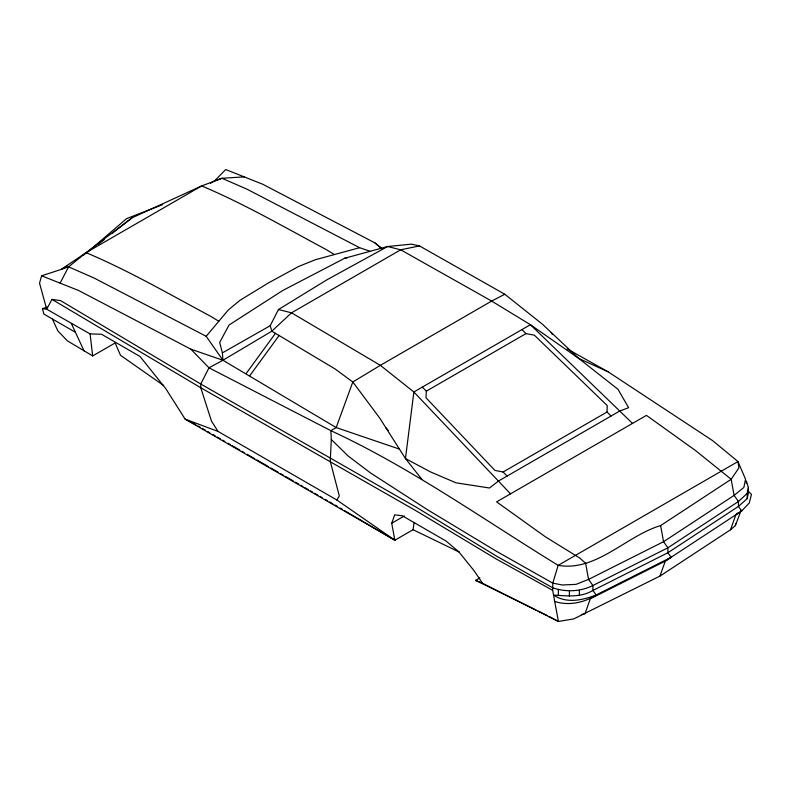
<?xml version="1.0" encoding="UTF-8"?>
<svg xmlns="http://www.w3.org/2000/svg" width="791" height="791" viewBox="0 0 791 791"><rect width="100%" height="100%" fill="white"/><g stroke="black" fill="none" stroke-linecap="round" stroke-linejoin="round"><path stroke-width="1.19" d="M741.147 510.264L735.393 525.6L730.518 529.772L659.971 576.085L573.831 618.878L558.406 621.479L552.662 590.343L552.78 583.135L558.179 565.347L737.973 461.549L745.527 479.178L743.847 487.464L734.088 495.393L663.54 541.706L588.544 579.417L576.006 584.371L562.253 584.984L552.78 583.135L496.214 551.169L427.476 509.711L370.554 472.978L348.248 456.071L331.31 439.519L330.836 430.65L208.982 367.815L190.858 349.167L78.616 290.495L41.607 275.792L39.55 283.158L46.679 309.192L90.085 333.94L101.495 334.227L140.017 356.464L165.853 388.737L185.124 419.121L394.877 540.223L413.07 529.713L414.059 522.515M611.057 416.046L607.043 412.002L607.211 405.556L534.36 335.147L525.956 333.634L521.951 329.59M331.31 439.519L330.252 461.262L339.299 495.947L336.847 500.011L394.877 540.223L391.733 523.247L394.689 514.842L402.253 515.752L446.134 541.084L458.909 551.91L474.135 570.815L482.51 583.254L558.406 621.479L549.132 616.436M422.325 387.106L426.339 391.15L425.954 397.725L494.899 470.388L503.076 472.029L507.09 476.073M735.393 525.6L735.59 523.385M567.177 348.88L608.042 371.77L712.493 440.538L737.973 461.549L738.853 467.946L731.181 479.277L660.633 525.58L663.54 541.706L667.901 547.797L667.901 552.741L671.154 557.279L596.147 594.99C582.611 600.221 566.514 603.79 553.611 595.089C566.959 595.88 580.732 597.769 592.904 590.462L667.901 552.741L738.448 506.428L747.218 498.617L747.218 493.386L748.395 487.474L746.358 480.948L746.358 483.163M747.218 498.617L748.395 492.862L748.395 487.474M659.971 576.085L665.29 561.096L741.691 510.966L749.265 503.007L751.45 494.395L748.039 490.954M730.518 529.772L735.838 514.793L737.291 513.052M270.225 325.704L278.442 309.538L326.901 279.826L387.6 246.515L411.488 244.142L419.507 245.922L504.777 294.252L542.418 324.201L578.824 358.471L617.989 389.32L628.637 407.691L619.729 411.043L498.419 481.076L489.51 488.007L456.021 482.826L430.393 471.871L405.457 458.562L379.759 418.123L352.816 381.994L334.959 368.873L271.827 331.182L270.225 325.704L222.38 352.875L222.933 360.251L336.185 427.565L399.504 449.13M60.116 283.148L68.58 266.854L86.09 252.655L132.028 217.841L201.675 185.925L222.014 178.272L244.182 176.877M747.218 493.386L738.448 501.484L667.901 547.797L592.904 585.518C580.426 591.708 565.812 592.321 552.701 587.782L496.214 555.944L416.481 507.338L200.756 384.03L60.571 300.62L52.008 299.384L46.679 309.192L42.447 308.698L43.851 314.057L75.422 332.289M246.08 373.619L275.495 333.298M249.758 375.745L279.164 335.424M419.507 245.922L400.691 249.798L291.533 312.811L271.827 331.182L222.933 360.251L206.174 336.294L228.223 310.072L239.841 300.402L268.426 282.921L298.701 266.419L315.441 259.715L359.608 247.712L369.931 251.212M210.436 183.265L214.638 180.832L225.682 169.521L262.691 184.224L374.924 242.896L382.36 248.898M83.539 255.157L86.09 252.655L201.675 185.925C244.676 204.068 285.126 227.571 326.218 249.561L334.326 254.504M85.715 253.703L126.629 218.603L162.323 204.74M98.391 244.192L104.155 239.673M111.847 233.652L132.028 217.841M735.838 514.793L741.691 510.966L738.448 506.428L738.448 501.484L734.088 495.393L731.181 479.277L695.368 450.425L646.435 415.374L496.61 501.87L545.543 536.921L579.585 557.942L585.637 563.301L588.544 579.417L592.904 585.518L592.904 590.462L596.147 594.99C584.331 602.762 568.324 606.005 554.709 601.427M671.154 557.279L665.29 561.096L590.294 598.817L584.974 613.796L581.454 614.597M67.512 265.776L61.204 269.424L41.607 275.792M52.364 318.971L57.872 330.945L67.413 340.852L92.685 355.93L115.16 342.958L120.509 355.297L163.668 385.543M426.339 391.15L525.956 333.634M391.733 523.247L404.32 515.979M503.076 472.029L607.043 412.002M535.962 609.97L475.609 580.357L479.86 577.895M608.042 371.77L578.824 358.471L530.405 324.705L491.656 301.074L400.691 249.798L387.6 246.515L344.688 258.252L282.614 290.574L229.113 324.972L219.661 342.444L222.38 352.875M504.777 294.252L491.656 301.074L380.352 365.333L352.816 381.994L336.185 427.565L330.836 430.65C411.043 467.807 483.074 519.301 558.179 565.347C596.345 572.012 626.343 535.705 660.633 525.58M214.638 180.832L222.014 178.272L247.365 189.365L359.608 247.712M42.447 308.698L47.104 307.106M344.688 258.252L347.051 257.886M278.442 309.538L291.533 312.811L380.352 365.333L413.871 391.98L510.521 493.841M190.858 349.167L222.933 360.251L208.982 367.815L200.756 384.03L200.756 387.738L211.474 421.099L218.059 431.431L336.847 500.011M218.059 431.431L185.124 419.121L195.881 424.767M475.609 580.357L482.51 583.254M413.07 529.713L459.433 552.177M538.157 611.048L546.937 615.358M206.174 336.294L93.931 277.948L68.58 266.854L61.204 269.424L86.09 252.655C129.091 270.799 169.551 294.301 210.633 316.291L218.751 321.235M552.662 590.343L496.214 558.99L416.481 511.045L200.756 387.738L52.008 299.384M198.027 425.954L200.163 427.189M202.308 428.425L205.512 430.274M207.657 431.51L209.793 432.746M213.006 434.605L215.142 435.841M217.288 437.077L220.501 438.926M222.637 440.162L224.782 441.398M227.986 443.257L230.132 444.493M232.267 445.728L239.762 450.049M241.898 451.285L244.043 452.521M247.257 454.37L254.742 458.701M256.887 459.937L268.653 466.73M270.799 467.965L278.284 472.296M280.429 473.522L283.633 475.381M285.778 476.617L293.273 480.938M295.409 482.174L298.622 484.033M300.758 485.269L302.904 486.505M305.039 487.74L308.253 489.589M310.388 490.825L312.534 492.061M314.67 493.297L317.883 495.156M320.019 496.392L322.164 497.628M325.378 499.477L327.514 500.713M329.659 501.949L332.863 503.798M335.008 505.034L337.144 506.27M340.298 508.129L342.394 509.364M344.49 510.59L394.877 540.223M374.924 242.896L381.371 248.433M632.523 423.403L530.405 324.705L413.871 391.98L405.457 458.562L421.83 479.287M385.968 427.901L388.381 430.561M551.228 332.487L552.395 334.623M71.299 323.4L84.123 350.986M90.085 333.94L92.685 355.93M579.378 590.284L579.378 595.524M569.401 590.818L569.401 596.206M558.357 589.493L558.357 595.03"/></g></svg>
